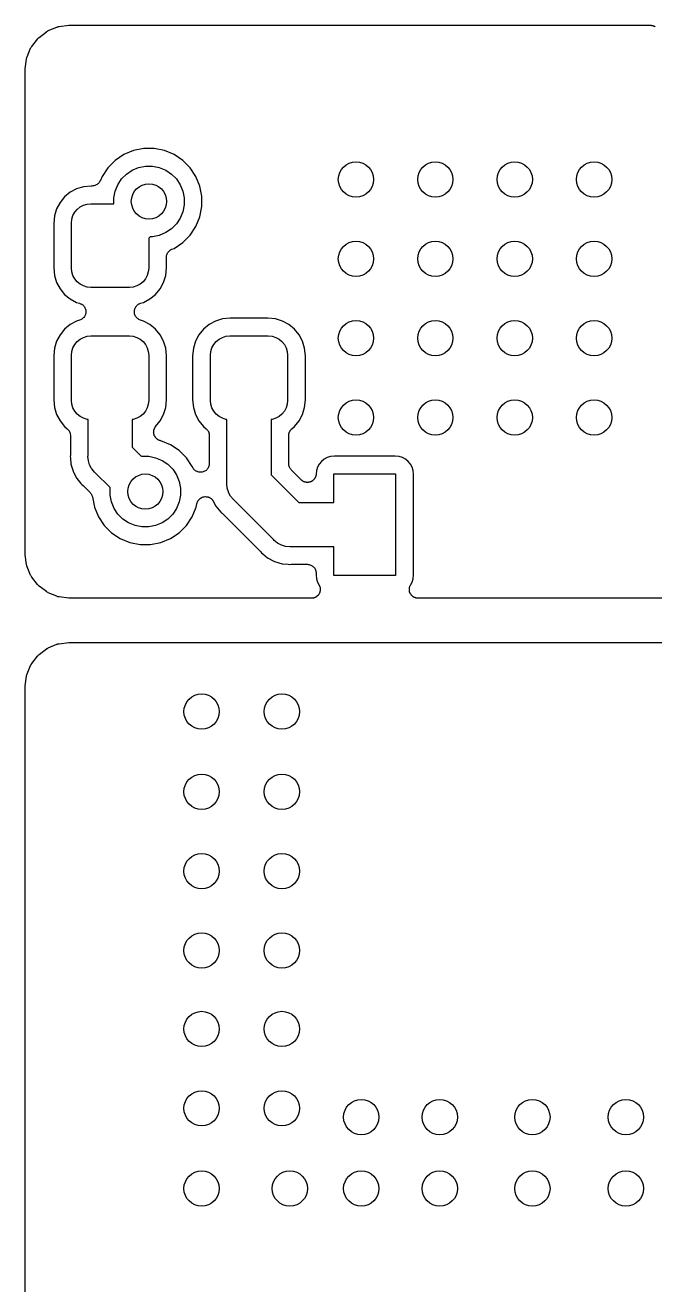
# Model space of a CAD drawing. Extents: x 57.2 to 140.8, y -181.8 to -103.2.
# Drawn here: x 85.75 to 92.89, y -168.79 to -154.5 of the extents above; entities that cross this region are included whole.
import ezdxf

# ---------------------------------------------------------------- set-up
doc = ezdxf.new("R2010")
doc.units = 0
doc.layers.add('BLACK', color=7, linetype='CONTINUOUS')

msp = doc.modelspace()

# ---------------------------------------------------------------- linework, layer by layer
at = {"layer": 'BLACK', "linetype": 'CONTINUOUS'}
for p, q in [((85.9069, -154.638), (85.9896, -154.575)), ((85.9896, -154.575), (85.9907, -154.574)), ((85.9907, -154.574), (85.9929, -154.573)), ((85.9929, -154.573), (85.9949, -154.571)), ((85.9949, -154.571), (86.0013, -154.568)), ((86.0013, -154.568), (86.0074, -154.564)), ((86.0074, -154.564), (86.0099, -154.563)), ((86.0099, -154.563), (86.0122, -154.562)), ((86.0122, -154.562), (86.1084, -154.522)), ((86.1084, -154.522), (86.1097, -154.522)), ((86.1097, -154.522), (86.1122, -154.521)), ((86.1122, -154.521), (86.1146, -154.52)), ((86.1146, -154.52), (86.1216, -154.518)), ((86.1216, -154.518), (86.1285, -154.516)), ((86.1285, -154.516), (86.1311, -154.516)), ((86.1311, -154.516), (86.1336, -154.515)), ((86.1336, -154.515), (86.2435, -154.501)), ((86.2435, -154.501), (86.2449, -154.501)), ((86.2449, -154.501), (86.2507, -154.501)), ((86.2507, -154.501), (86.2566, -154.5)), ((86.2566, -154.5), (92.8354, -154.5)), ((92.8354, -154.5), (92.8368, -154.5)), ((92.8368, -154.5), (92.8414, -154.501)), ((92.8414, -154.501), (92.846, -154.501)), ((92.846, -154.501), (92.851, -154.502)), ((92.851, -154.502), (92.8561, -154.502)), ((92.8561, -154.502), (92.8606, -154.504)), ((92.8606, -154.504), (92.8651, -154.505)), ((92.8651, -154.505), (92.8699, -154.507)), ((92.8699, -154.507), (92.8747, -154.508)), ((92.8747, -154.508), (92.8788, -154.51)), ((92.8788, -154.51), (92.8831, -154.512)), ((92.8831, -154.512), (92.8874, -154.515)), ((92.8874, -154.515), (92.8919, -154.517)), ((85.825, -154.74), (85.8884, -154.657)), ((85.8884, -154.657), (85.8893, -154.656)), ((85.8893, -154.656), (85.8911, -154.654)), ((85.8911, -154.654), (85.8926, -154.652)), ((85.8926, -154.652), (85.8979, -154.647)), ((85.8979, -154.647), (85.9028, -154.642)), ((85.9028, -154.642), (85.905, -154.64)), ((85.905, -154.64), (85.9069, -154.638)), ((85.7664, -154.877), (85.7685, -154.87)), ((85.7685, -154.87), (85.7702, -154.863)), ((85.7702, -154.863), (85.7713, -154.861)), ((85.7713, -154.861), (85.7721, -154.858)), ((85.7721, -154.858), (85.8119, -154.762)), ((85.8119, -154.762), (85.8125, -154.761)), ((85.8125, -154.761), (85.8138, -154.759)), ((85.8138, -154.759), (85.8147, -154.756)), ((85.8147, -154.756), (85.8185, -154.75)), ((85.8185, -154.75), (85.8219, -154.744)), ((85.8219, -154.744), (85.8236, -154.742)), ((85.8236, -154.742), (85.825, -154.74)), ((85.75, -155.005), (85.7507, -154.999)), ((85.75, -155.007), (85.75, -155.005)), ((85.75, -160.493), (85.75, -155.007)), ((85.7507, -154.999), (85.7509, -154.994)), ((85.7509, -154.994), (85.7653, -154.884)), ((85.7653, -154.884), (85.7655, -154.882)), ((85.7655, -154.882), (85.7661, -154.88)), ((85.7661, -154.88), (85.7664, -154.877)), ((86.8688, -155.967), (86.7705, -156.033)), ((86.978, -155.922), (86.8688, -155.967)), ((87.0939, -155.899), (86.978, -155.922)), ((87.2121, -155.899), (87.0939, -155.899)), ((87.328, -155.922), (87.2121, -155.899)), ((87.4372, -155.967), (87.328, -155.922)), ((87.5355, -156.033), (87.4372, -155.967)), ((86.6869, -156.116), (86.6213, -156.215)), ((86.7705, -156.033), (86.6869, -156.116)), ((86.898, -156.188), (86.9635, -156.144)), ((86.9635, -156.144), (87.0363, -156.114)), ((87.0363, -156.114), (87.1136, -156.099)), ((87.1136, -156.099), (87.1924, -156.099)), ((87.1924, -156.099), (87.2697, -156.114)), ((87.2697, -156.114), (87.3425, -156.144)), ((87.3425, -156.144), (87.408, -156.188)), ((87.619, -156.116), (87.5355, -156.033)), ((87.6847, -156.215), (87.619, -156.116)), ((86.5792, -156.295), (86.5719, -156.301)), ((86.5795, -156.295), (86.5792, -156.295)), ((86.5799, -156.295), (86.5795, -156.295)), ((86.5858, -156.287), (86.5799, -156.295)), ((86.5918, -156.28), (86.5858, -156.287)), ((86.592, -156.28), (86.5918, -156.28)), ((86.5923, -156.279), (86.592, -156.28)), ((86.5967, -156.271), (86.5923, -156.279)), ((86.6012, -156.263), (86.5967, -156.271)), ((86.6016, -156.262), (86.6012, -156.263)), ((86.6018, -156.262), (86.6016, -156.262)), ((86.6016, -156.262), (86.6016, -156.262)), ((86.6016, -156.262), (86.6016, -156.262)), ((86.6213, -156.215), (86.6018, -156.262)), ((86.7985, -156.309), (86.8423, -156.244)), ((86.8423, -156.244), (86.898, -156.188)), ((87.408, -156.188), (87.4637, -156.244)), ((87.4637, -156.244), (87.5075, -156.309)), ((87.7299, -156.324), (87.6847, -156.215)), ((86.2606, -156.395), (86.197, -156.447)), ((86.3331, -156.356), (86.2606, -156.395)), ((86.4119, -156.332), (86.3331, -156.356)), ((86.4987, -156.324), (86.4119, -156.332)), ((86.5094, -156.324), (86.4987, -156.324)), ((86.5187, -156.323), (86.5094, -156.324)), ((86.528, -156.322), (86.5187, -156.323)), ((86.5284, -156.322), (86.528, -156.322)), ((86.5288, -156.322), (86.5284, -156.322)), ((86.5378, -156.319), (86.5288, -156.322)), ((86.5467, -156.316), (86.5378, -156.319)), ((86.5471, -156.316), (86.5467, -156.316)), ((86.5475, -156.316), (86.5471, -156.316)), ((86.5558, -156.312), (86.5475, -156.316)), ((86.564, -156.307), (86.5558, -156.312)), ((86.5643, -156.307), (86.564, -156.307)), ((86.5647, -156.307), (86.5643, -156.307)), ((86.5719, -156.301), (86.5647, -156.307)), ((86.753, -156.46), (86.7684, -156.382)), ((86.7684, -156.382), (86.7985, -156.309)), ((87.5075, -156.309), (87.5376, -156.382)), ((87.5376, -156.382), (87.553, -156.46)), ((87.753, -156.44), (87.7299, -156.324)), ((87.753, -156.558), (87.753, -156.44)), ((86.106, -156.583), (86.0821, -156.662)), ((86.1448, -156.511), (86.106, -156.583)), ((86.197, -156.447), (86.1448, -156.511)), ((86.3391, -156.589), (86.3722, -156.562)), ((86.3722, -156.562), (86.41, -156.542)), ((86.41, -156.542), (86.4511, -156.529)), ((86.4511, -156.529), (86.4937, -156.525)), ((86.4937, -156.525), (86.753, -156.525)), ((86.753, -156.525), (86.753, -156.46)), ((87.553, -156.538), (87.5376, -156.616)), ((87.553, -156.46), (87.553, -156.538)), ((87.7299, -156.674), (87.753, -156.558)), ((86.0821, -156.662), (86.0735, -156.749)), ((86.275, -156.744), (86.2792, -156.701)), ((86.2792, -156.701), (86.2917, -156.66)), ((86.2917, -156.66), (86.3119, -156.622)), ((86.3119, -156.622), (86.3391, -156.589)), ((87.5075, -156.688), (87.4637, -156.754)), ((87.5376, -156.616), (87.5075, -156.688)), ((87.6847, -156.783), (87.7299, -156.674)), ((86.0735, -156.749), (86.0735, -157.251)), ((86.275, -157.256), (86.275, -156.744)), ((87.3425, -156.853), (87.2697, -156.884)), ((87.408, -156.81), (87.3425, -156.853)), ((87.4637, -156.754), (87.408, -156.81)), ((87.619, -156.881), (87.6847, -156.783)), ((87.1671, -156.899), (87.15, -156.916)), ((87.15, -156.916), (87.15, -157.256)), ((87.1924, -156.899), (87.1671, -156.899)), ((87.2697, -156.884), (87.1924, -156.899)), ((87.4372, -157.031), (87.5355, -156.965)), ((87.5355, -156.965), (87.619, -156.881)), ((87.3515, -157.132), (87.3525, -157.122)), ((87.3515, -157.133), (87.3515, -157.132)), ((87.3515, -157.132), (87.3515, -157.132)), ((87.3515, -157.132), (87.3515, -157.132)), ((87.3515, -157.251), (87.3515, -157.133)), ((87.3515, -157.133), (87.3515, -157.133)), ((87.3525, -157.122), (87.3535, -157.113)), ((87.3535, -157.113), (87.3536, -157.113)), ((87.3536, -157.112), (87.3565, -157.103)), ((87.3536, -157.113), (87.3536, -157.112)), ((87.3565, -157.103), (87.3592, -157.094)), ((87.3592, -157.094), (87.3594, -157.094)), ((87.3594, -157.094), (87.3595, -157.094)), ((87.3595, -157.094), (87.364, -157.085)), ((87.364, -157.085), (87.3684, -157.077)), ((87.3684, -157.077), (87.3687, -157.077)), ((87.3687, -157.077), (87.3689, -157.077)), ((87.3689, -157.077), (87.3749, -157.069)), ((87.3749, -157.069), (87.3809, -157.062)), ((87.3809, -157.062), (87.3812, -157.062)), ((87.3812, -157.062), (87.3815, -157.062)), ((87.3815, -157.062), (87.3887, -157.056)), ((87.3887, -157.056), (87.396, -157.05)), ((87.396, -157.05), (87.3964, -157.05)), ((87.3964, -157.05), (87.3967, -157.049)), ((87.3967, -157.049), (87.4049, -157.045)), ((87.4049, -157.045), (87.4132, -157.041)), ((87.4132, -157.041), (87.4372, -157.031)), ((86.0735, -157.251), (86.0821, -157.338)), ((86.2792, -157.299), (86.275, -157.256)), ((86.2917, -157.34), (86.2792, -157.299)), ((87.1458, -157.299), (87.1333, -157.34)), ((87.15, -157.256), (87.1458, -157.299)), ((87.3429, -157.338), (87.3515, -157.251)), ((86.0821, -157.338), (86.106, -157.417)), ((86.106, -157.417), (86.1448, -157.489)), ((86.3119, -157.378), (86.2917, -157.34)), ((86.3391, -157.411), (86.3119, -157.378)), ((86.3722, -157.438), (86.3391, -157.411)), ((86.41, -157.458), (86.3722, -157.438)), ((87.0528, -157.438), (87.015, -157.458)), ((87.0859, -157.411), (87.0528, -157.438)), ((87.1131, -157.378), (87.0859, -157.411)), ((87.1333, -157.34), (87.1131, -157.378)), ((87.2802, -157.489), (87.319, -157.417)), ((87.319, -157.417), (87.3429, -157.338)), ((86.1448, -157.489), (86.197, -157.553)), ((86.197, -157.553), (86.2606, -157.605)), ((86.4511, -157.471), (86.41, -157.458)), ((86.4937, -157.475), (86.4511, -157.471)), ((86.9312, -157.475), (86.4937, -157.475)), ((86.9739, -157.471), (86.9312, -157.475)), ((87.015, -157.458), (86.9739, -157.471)), ((87.1644, -157.605), (87.228, -157.553)), ((87.228, -157.553), (87.2802, -157.489)), ((86.2606, -157.605), (86.3331, -157.644)), ((86.3331, -157.644), (86.367, -157.654)), ((86.367, -157.654), (86.3681, -157.655)), ((86.3681, -157.655), (86.3681, -157.655)), ((86.3681, -157.655), (86.3681, -157.655)), ((86.3681, -157.655), (86.3684, -157.655)), ((86.3684, -157.655), (86.3774, -157.659)), ((86.3774, -157.659), (86.3861, -157.662)), ((86.3861, -157.662), (86.3862, -157.662)), ((86.3862, -157.662), (86.3863, -157.662)), ((86.3863, -157.662), (86.3946, -157.668)), ((86.3946, -157.668), (86.4022, -157.673)), ((86.4022, -157.673), (86.4023, -157.673)), ((86.4023, -157.673), (86.4024, -157.673)), ((86.4024, -157.673), (86.4094, -157.681)), ((86.4094, -157.681), (86.4159, -157.687)), ((86.4159, -157.687), (86.4159, -157.687)), ((86.4159, -157.687), (86.416, -157.687)), ((86.416, -157.687), (86.4213, -157.695)), ((86.4213, -157.695), (86.4266, -157.704)), ((86.4266, -157.704), (86.4266, -157.704)), ((86.4266, -157.704), (86.4267, -157.704)), ((86.4267, -157.704), (86.4301, -157.712)), ((86.4301, -157.712), (86.4339, -157.722)), ((86.4339, -157.722), (86.4339, -157.722)), ((86.4339, -157.722), (86.434, -157.722)), ((86.434, -157.722), (86.4357, -157.731)), ((86.9895, -157.73), (86.9914, -157.721)), ((86.9914, -157.721), (86.9915, -157.72)), ((86.9915, -157.72), (86.9953, -157.711)), ((86.9915, -157.72), (86.9915, -157.72)), ((86.9953, -157.711), (86.999, -157.703)), ((86.999, -157.703), (86.999, -157.702)), ((86.999, -157.702), (86.9991, -157.702)), ((86.9991, -157.702), (87.0046, -157.694)), ((87.0046, -157.694), (87.0098, -157.686)), ((87.0098, -157.686), (87.0099, -157.686)), ((87.0099, -157.686), (87.01, -157.686)), ((87.01, -157.686), (87.0169, -157.679)), ((87.0169, -157.679), (87.0237, -157.673)), ((87.0237, -157.673), (87.0238, -157.673)), ((87.0238, -157.673), (87.0239, -157.672)), ((87.0239, -157.672), (87.0318, -157.667)), ((87.0318, -157.667), (87.0399, -157.662)), ((87.0399, -157.662), (87.04, -157.662)), ((87.04, -157.662), (87.0402, -157.662)), ((87.0402, -157.662), (87.049, -157.658)), ((87.049, -157.658), (87.058, -157.654)), ((87.058, -157.654), (87.0582, -157.654)), ((87.0582, -157.654), (87.0919, -157.644)), ((87.0582, -157.654), (87.0582, -157.654)), ((87.0582, -157.654), (87.0582, -157.654)), ((87.0919, -157.644), (87.1644, -157.605)), ((86.3331, -157.856), (86.2606, -157.895)), ((86.367, -157.846), (86.3331, -157.856)), ((86.3761, -157.842), (86.367, -157.846)), ((86.3848, -157.838), (86.3761, -157.842)), ((86.385, -157.838), (86.3848, -157.838)), ((86.3851, -157.838), (86.385, -157.838)), ((86.3932, -157.833), (86.3851, -157.838)), ((86.4011, -157.828), (86.3932, -157.833)), ((86.4012, -157.827), (86.4011, -157.828)), ((86.4013, -157.827), (86.4012, -157.827)), ((86.4082, -157.821), (86.4013, -157.827)), ((86.415, -157.814), (86.4082, -157.821)), ((86.4151, -157.814), (86.415, -157.814)), ((86.4152, -157.814), (86.4151, -157.814)), ((86.4204, -157.806), (86.4152, -157.814)), ((86.4259, -157.798), (86.4204, -157.806)), ((86.426, -157.798), (86.4259, -157.798)), ((86.4296, -157.789), (86.426, -157.797)), ((86.426, -157.797), (86.426, -157.798)), ((86.4335, -157.78), (86.4296, -157.789)), ((86.4336, -157.779), (86.4335, -157.78)), ((86.4335, -157.78), (86.4335, -157.78)), ((86.4355, -157.77), (86.4336, -157.779)), ((86.4375, -157.761), (86.4355, -157.77)), ((86.4357, -157.731), (86.4376, -157.741)), ((86.4376, -157.741), (86.4375, -157.751)), ((86.4375, -157.751), (86.4375, -157.76)), ((86.4375, -157.76), (86.4375, -157.76)), ((86.4375, -157.76), (86.4375, -157.761)), ((86.4376, -157.741), (86.4376, -157.741)), ((86.4376, -157.741), (86.4376, -157.741)), ((86.9874, -157.759), (86.9875, -157.749)), ((86.9893, -157.769), (86.9874, -157.759)), ((86.9874, -157.759), (86.9874, -157.759)), ((86.9874, -157.759), (86.9874, -157.759)), ((86.9875, -157.739), (86.9895, -157.73)), ((86.9875, -157.74), (86.9875, -157.739)), ((86.9875, -157.749), (86.9875, -157.74)), ((86.9875, -157.74), (86.9875, -157.74)), ((86.991, -157.778), (86.9893, -157.769)), ((86.9911, -157.778), (86.991, -157.778)), ((86.9948, -157.787), (86.9911, -157.778)), ((86.9911, -157.778), (86.9911, -157.778)), ((86.9983, -157.796), (86.9948, -157.787)), ((86.9984, -157.796), (86.9983, -157.796)), ((87.0036, -157.804), (86.9984, -157.796)), ((86.9984, -157.796), (86.9984, -157.796)), ((87.009, -157.813), (87.0036, -157.804)), ((87.0091, -157.813), (87.009, -157.813)), ((87.0155, -157.819), (87.0091, -157.813)), ((87.0091, -157.813), (87.0091, -157.813)), ((87.0226, -157.827), (87.0155, -157.819)), ((87.0227, -157.827), (87.0226, -157.827)), ((87.0228, -157.827), (87.0227, -157.827)), ((87.0304, -157.832), (87.0228, -157.827)), ((87.0387, -157.838), (87.0304, -157.832)), ((87.0388, -157.838), (87.0387, -157.838)), ((87.0389, -157.838), (87.0388, -157.838)), ((87.0477, -157.841), (87.0389, -157.838)), ((87.0566, -157.845), (87.0477, -157.841)), ((87.0569, -157.845), (87.0566, -157.845)), ((87.058, -157.846), (87.0569, -157.845)), ((87.0569, -157.845), (87.0569, -157.845)), ((87.0569, -157.845), (87.0569, -157.845)), ((87.0919, -157.856), (87.058, -157.846)), ((87.1644, -157.895), (87.0919, -157.856)), ((87.9081, -157.856), (87.8356, -157.895)), ((87.9869, -157.832), (87.9081, -157.856)), ((88.0737, -157.824), (87.9869, -157.832)), ((88.5013, -157.824), (88.0737, -157.824)), ((88.5881, -157.832), (88.5013, -157.824)), ((88.6669, -157.856), (88.5881, -157.832)), ((88.7394, -157.895), (88.6669, -157.856)), ((86.1448, -158.011), (86.106, -158.083)), ((86.197, -157.947), (86.1448, -158.011)), ((86.2606, -157.895), (86.197, -157.947)), ((87.228, -157.947), (87.1644, -157.895)), ((87.2802, -158.011), (87.228, -157.947)), ((87.319, -158.083), (87.2802, -158.011)), ((87.7198, -158.011), (87.681, -158.083)), ((87.772, -157.947), (87.7198, -158.011)), ((87.8356, -157.895), (87.772, -157.947)), ((88.803, -157.947), (88.7394, -157.895)), ((88.8552, -158.011), (88.803, -157.947)), ((88.894, -158.083), (88.8552, -158.011)), ((86.106, -158.083), (86.0821, -158.162)), ((86.2917, -158.16), (86.3119, -158.122)), ((86.3119, -158.122), (86.3391, -158.089)), ((86.3391, -158.089), (86.3722, -158.062)), ((86.3722, -158.062), (86.41, -158.042)), ((86.41, -158.042), (86.4511, -158.029)), ((86.4511, -158.029), (86.4937, -158.025)), ((86.4937, -158.025), (86.9312, -158.025)), ((86.9312, -158.025), (86.9739, -158.029)), ((86.9739, -158.029), (87.015, -158.042)), ((87.015, -158.042), (87.0528, -158.062)), ((87.0528, -158.062), (87.0859, -158.089)), ((87.0859, -158.089), (87.1131, -158.122)), ((87.1131, -158.122), (87.1333, -158.16)), ((87.3429, -158.162), (87.319, -158.083)), ((87.681, -158.083), (87.6571, -158.162)), ((87.8667, -158.16), (87.8869, -158.122)), ((87.8869, -158.122), (87.9141, -158.089)), ((87.9141, -158.089), (87.9472, -158.062)), ((87.9472, -158.062), (87.985, -158.042)), ((87.985, -158.042), (88.0261, -158.029)), ((88.0261, -158.029), (88.0687, -158.025)), ((88.0687, -158.025), (88.5062, -158.025)), ((88.5062, -158.025), (88.5489, -158.029)), ((88.5489, -158.029), (88.59, -158.042)), ((88.59, -158.042), (88.6278, -158.062)), ((88.6278, -158.062), (88.6609, -158.089)), ((88.6609, -158.089), (88.6881, -158.122)), ((88.6881, -158.122), (88.7083, -158.16)), ((88.9179, -158.162), (88.894, -158.083)), ((86.0821, -158.162), (86.0735, -158.249)), ((86.0735, -158.249), (86.0735, -158.751)), ((86.275, -158.244), (86.2792, -158.201)), ((86.275, -158.756), (86.275, -158.244)), ((86.2792, -158.201), (86.2917, -158.16)), ((87.1333, -158.16), (87.1458, -158.201)), ((87.1458, -158.201), (87.15, -158.244)), ((87.15, -158.244), (87.15, -158.756)), ((87.3515, -158.249), (87.3429, -158.162)), ((87.3515, -158.751), (87.3515, -158.249)), ((87.6571, -158.162), (87.6485, -158.249)), ((87.6485, -158.249), (87.6485, -158.751)), ((87.85, -158.244), (87.8542, -158.201)), ((87.85, -158.756), (87.85, -158.244)), ((87.8542, -158.201), (87.8667, -158.16)), ((88.7083, -158.16), (88.7208, -158.201)), ((88.7208, -158.201), (88.725, -158.244)), ((88.725, -158.244), (88.725, -158.756)), ((88.9265, -158.249), (88.9179, -158.162)), ((88.9265, -158.751), (88.9265, -158.249)), ((86.0735, -158.751), (86.0821, -158.838)), ((86.0821, -158.838), (86.106, -158.917)), ((86.2792, -158.799), (86.275, -158.756)), ((86.2917, -158.84), (86.2792, -158.799)), ((86.3119, -158.878), (86.2917, -158.84)), ((87.1333, -158.84), (87.1131, -158.878)), ((87.1458, -158.799), (87.1333, -158.84)), ((87.15, -158.756), (87.1458, -158.799)), ((87.319, -158.917), (87.3429, -158.838)), ((87.3429, -158.838), (87.3515, -158.751)), ((87.6485, -158.751), (87.6571, -158.838)), ((87.6571, -158.838), (87.681, -158.917)), ((87.8542, -158.799), (87.85, -158.756)), ((87.8667, -158.84), (87.8542, -158.799)), ((87.8869, -158.878), (87.8667, -158.84)), ((88.7083, -158.84), (88.6881, -158.878)), ((88.7208, -158.799), (88.7083, -158.84)), ((88.725, -158.756), (88.7208, -158.799)), ((88.894, -158.917), (88.9179, -158.838)), ((88.9179, -158.838), (88.9265, -158.751)), ((86.106, -158.917), (86.1448, -158.989)), ((86.1448, -158.989), (86.197, -159.053)), ((86.3391, -158.911), (86.3119, -158.878)), ((86.3722, -158.938), (86.3391, -158.911)), ((86.41, -158.958), (86.3722, -158.938)), ((86.4511, -158.971), (86.41, -158.958)), ((86.4625, -158.972), (86.4511, -158.971)), ((86.4625, -159.379), (86.4625, -158.972)), ((86.9739, -158.971), (86.9625, -158.972)), ((86.9625, -158.972), (86.9625, -159.287)), ((87.015, -158.958), (86.9739, -158.971)), ((87.0528, -158.938), (87.015, -158.958)), ((87.0859, -158.911), (87.0528, -158.938)), ((87.1131, -158.878), (87.0859, -158.911)), ((87.2289, -159.052), (87.2802, -158.989)), ((87.2802, -158.989), (87.319, -158.917)), ((87.681, -158.917), (87.7198, -158.989)), ((87.7198, -158.989), (87.772, -159.053)), ((87.9141, -158.911), (87.8869, -158.878)), ((87.9472, -158.938), (87.9141, -158.911)), ((87.985, -158.958), (87.9472, -158.938)), ((88.0261, -158.971), (87.985, -158.958)), ((88.0375, -158.972), (88.0261, -158.971)), ((88.0375, -159.087), (88.0375, -158.972)), ((88.5489, -158.971), (88.5375, -158.972)), ((88.5375, -158.972), (88.5375, -159.599)), ((88.59, -158.958), (88.5489, -158.971)), ((88.6278, -158.938), (88.59, -158.958)), ((88.6609, -158.911), (88.6278, -158.938)), ((88.6881, -158.878), (88.6609, -158.911)), ((88.803, -159.053), (88.8552, -158.989)), ((88.8552, -158.989), (88.894, -158.917)), ((86.197, -159.053), (86.2259, -159.077)), ((86.2259, -159.077), (86.227, -159.078)), ((86.227, -159.078), (86.2301, -159.081)), ((86.2301, -159.081), (86.2335, -159.084)), ((86.2335, -159.084), (86.2369, -159.088)), ((86.2369, -159.088), (86.2406, -159.092)), ((86.2406, -159.092), (86.243, -159.095)), ((86.243, -159.095), (86.2458, -159.099)), ((86.2458, -159.099), (86.2483, -159.104)), ((86.2483, -159.104), (86.2513, -159.108)), ((86.2513, -159.108), (86.2529, -159.112)), ((86.2529, -159.112), (86.255, -159.116)), ((86.255, -159.116), (86.2565, -159.121)), ((86.2565, -159.121), (86.2585, -159.126)), ((86.2585, -159.126), (86.2593, -159.13)), ((86.2593, -159.13), (86.2606, -159.135)), ((86.2606, -159.135), (86.2611, -159.14)), ((86.2611, -159.14), (86.2621, -159.145)), ((86.2621, -159.145), (86.2621, -159.15)), ((86.2621, -159.15), (86.2625, -159.154)), ((86.2625, -159.154), (86.2625, -159.364)), ((87.2062, -159.115), (87.2067, -159.11)), ((87.2067, -159.12), (87.2062, -159.115)), ((87.2067, -159.105), (87.2077, -159.1)), ((87.2067, -159.11), (87.2067, -159.105)), ((87.2067, -159.125), (87.2067, -159.12)), ((87.2076, -159.129), (87.2067, -159.125)), ((87.208, -159.134), (87.2076, -159.129)), ((87.2077, -159.1), (87.2083, -159.095)), ((87.2094, -159.139), (87.208, -159.134)), ((87.2083, -159.095), (87.2097, -159.091)), ((87.2104, -159.144), (87.2094, -159.139)), ((87.2097, -159.091), (87.2106, -159.086)), ((87.2122, -159.148), (87.2104, -159.144)), ((87.2106, -159.086), (87.2125, -159.081)), ((87.2135, -159.153), (87.2122, -159.148)), ((87.2125, -159.081), (87.2141, -159.077)), ((87.2158, -159.157), (87.2135, -159.153)), ((87.2141, -159.077), (87.2163, -159.072)), ((87.2178, -159.162), (87.2158, -159.157)), ((87.2163, -159.072), (87.2181, -159.068)), ((87.2181, -159.068), (87.2209, -159.064)), ((87.2209, -159.064), (87.2234, -159.059)), ((87.2234, -159.059), (87.2263, -159.056)), ((87.2263, -159.056), (87.2289, -159.052)), ((87.772, -159.053), (87.8009, -159.077)), ((87.8009, -159.077), (87.802, -159.078)), ((87.802, -159.078), (87.8051, -159.081)), ((87.8051, -159.081), (87.8085, -159.084)), ((87.8085, -159.084), (87.8119, -159.088)), ((87.8119, -159.088), (87.8156, -159.092)), ((87.8156, -159.092), (87.818, -159.095)), ((87.818, -159.095), (87.8208, -159.099)), ((87.8208, -159.099), (87.8233, -159.104)), ((87.8233, -159.104), (87.8263, -159.108)), ((87.8263, -159.108), (87.8279, -159.112)), ((87.8279, -159.112), (87.83, -159.116)), ((87.83, -159.116), (87.8315, -159.121)), ((87.8315, -159.121), (87.8335, -159.126)), ((87.8335, -159.126), (87.8343, -159.13)), ((87.8343, -159.13), (87.8356, -159.135)), ((87.8356, -159.135), (87.8361, -159.14)), ((87.8361, -159.14), (87.8371, -159.145)), ((87.8371, -159.145), (87.8371, -159.15)), ((87.8371, -159.15), (87.8375, -159.154)), ((87.8375, -159.154), (87.8375, -159.471)), ((88.0375, -159.69), (88.0375, -159.087)), ((88.0375, -159.087), (88.0375, -159.087)), ((88.7375, -159.153), (88.738, -159.148)), ((88.7375, -159.154), (88.7375, -159.153)), ((88.7375, -159.475), (88.7375, -159.154)), ((88.738, -159.144), (88.7391, -159.139)), ((88.738, -159.148), (88.738, -159.144)), ((88.7391, -159.139), (88.7397, -159.133)), ((88.7397, -159.133), (88.741, -159.129)), ((88.741, -159.129), (88.7419, -159.125)), ((88.7419, -159.125), (88.744, -159.12)), ((88.744, -159.12), (88.7456, -159.115)), ((88.7456, -159.115), (88.7477, -159.111)), ((88.7477, -159.111), (88.7494, -159.107)), ((88.7494, -159.107), (88.7524, -159.102)), ((88.7524, -159.102), (88.755, -159.098)), ((88.755, -159.098), (88.7578, -159.094)), ((88.7578, -159.094), (88.7603, -159.091)), ((88.7603, -159.091), (88.7641, -159.087)), ((88.7641, -159.087), (88.7675, -159.083)), ((88.7675, -159.083), (88.771, -159.08)), ((88.771, -159.08), (88.7741, -159.077)), ((88.7741, -159.077), (88.803, -159.053)), ((86.9625, -159.287), (87.0667, -159.392)), ((87.2203, -159.166), (87.2178, -159.162)), ((87.2225, -159.17), (87.2203, -159.166)), ((87.2257, -159.174), (87.2225, -159.17)), ((87.2285, -159.178), (87.2257, -159.174)), ((87.2318, -159.182), (87.2285, -159.178)), ((87.2347, -159.185), (87.2318, -159.182)), ((87.2386, -159.189), (87.2347, -159.185)), ((87.2422, -159.192), (87.2386, -159.189)), ((87.2461, -159.195), (87.2422, -159.192)), ((87.2496, -159.198), (87.2461, -159.195)), ((87.2541, -159.2), (87.2496, -159.198)), ((87.2584, -159.203), (87.2541, -159.2)), ((87.2627, -159.205), (87.2584, -159.203)), ((87.2667, -159.207), (87.2627, -159.205)), ((87.2716, -159.209), (87.2667, -159.207)), ((87.2764, -159.211), (87.2716, -159.209)), ((87.2809, -159.212), (87.2764, -159.211)), ((87.2853, -159.213), (87.2809, -159.212)), ((87.2867, -159.213), (87.2853, -159.213)), ((87.287, -159.214), (87.2867, -159.213)), ((87.3962, -159.259), (87.287, -159.214)), ((87.4945, -159.324), (87.3962, -159.259)), ((86.262, -159.374), (86.2603, -159.391)), ((86.2603, -159.391), (86.262, -159.408)), ((86.2625, -159.365), (86.262, -159.37)), ((86.262, -159.37), (86.262, -159.374)), ((86.262, -159.408), (86.262, -159.408)), ((86.262, -159.408), (86.269, -159.479)), ((86.2625, -159.364), (86.2625, -159.365)), ((86.4613, -159.391), (86.4625, -159.379)), ((86.4661, -159.44), (86.4613, -159.391)), ((86.4804, -159.487), (86.4661, -159.44)), ((87.0667, -159.392), (87.0726, -159.39)), ((87.0726, -159.39), (87.1514, -159.39)), ((87.1514, -159.39), (87.2287, -159.406)), ((87.2287, -159.406), (87.3015, -159.436)), ((87.3015, -159.436), (87.367, -159.48)), ((87.5781, -159.408), (87.4945, -159.324)), ((87.6437, -159.506), (87.5781, -159.408)), ((89.1383, -159.423), (89.1079, -159.448)), ((89.1731, -159.404), (89.1383, -159.423)), ((89.2108, -159.393), (89.1731, -159.404)), ((89.2549, -159.389), (89.2108, -159.393)), ((89.9451, -159.389), (89.2549, -159.389)), ((89.9892, -159.393), (89.9451, -159.389)), ((90.0269, -159.404), (89.9892, -159.393)), ((90.0617, -159.423), (90.0269, -159.404)), ((90.0921, -159.448), (90.0617, -159.423)), ((86.269, -159.479), (86.2927, -159.557)), ((86.2927, -159.557), (86.2947, -159.564)), ((86.2947, -159.564), (86.3365, -159.642)), ((86.5017, -159.527), (86.4804, -159.487)), ((86.5036, -159.531), (86.5017, -159.527)), ((86.5349, -159.569), (86.5036, -159.531)), ((86.5444, -159.576), (86.5349, -159.569)), ((86.7132, -159.745), (86.5444, -159.576)), ((87.367, -159.48), (87.4227, -159.535)), ((87.4227, -159.535), (87.4665, -159.601)), ((87.6451, -159.51), (87.6437, -159.506)), ((87.6498, -159.518), (87.6451, -159.51)), ((87.6542, -159.527), (87.6498, -159.518)), ((87.6543, -159.527), (87.6542, -159.527)), ((87.6607, -159.535), (87.6543, -159.527)), ((87.6543, -159.527), (87.6543, -159.527)), ((87.6665, -159.542), (87.6607, -159.535)), ((87.6666, -159.542), (87.6665, -159.542)), ((87.6667, -159.542), (87.6666, -159.542)), ((87.6741, -159.548), (87.6667, -159.542)), ((87.6816, -159.554), (87.6741, -159.548)), ((87.6817, -159.554), (87.6816, -159.554)), ((87.69, -159.559), (87.6817, -159.554)), ((87.6817, -159.554), (87.6817, -159.554)), ((87.6987, -159.564), (87.69, -159.559)), ((87.6988, -159.564), (87.6987, -159.564)), ((87.6989, -159.564), (87.6988, -159.564)), ((87.7081, -159.566), (87.6989, -159.564)), ((87.7174, -159.569), (87.7081, -159.566)), ((87.7175, -159.569), (87.7174, -159.569)), ((87.7176, -159.569), (87.7175, -159.569)), ((87.7272, -159.57), (87.7176, -159.569)), ((87.7368, -159.571), (87.7272, -159.57)), ((87.7369, -159.571), (87.7368, -159.571)), ((87.737, -159.571), (87.7369, -159.571)), ((87.7468, -159.57), (87.737, -159.571)), ((87.7562, -159.57), (87.7468, -159.57)), ((87.7563, -159.57), (87.7562, -159.57)), ((87.7564, -159.57), (87.7563, -159.57)), ((87.7661, -159.567), (87.7564, -159.57)), ((87.775, -159.564), (87.7661, -159.567)), ((87.7751, -159.564), (87.775, -159.564)), ((87.775, -159.564), (87.775, -159.564)), ((87.7841, -159.559), (87.7751, -159.564)), ((87.7923, -159.555), (87.7841, -159.559)), ((87.7924, -159.555), (87.7923, -159.555)), ((87.7923, -159.555), (87.7923, -159.555)), ((87.8003, -159.549), (87.7924, -159.555)), ((87.8075, -159.543), (87.8003, -159.549)), ((87.8076, -159.543), (87.8075, -159.543)), ((87.8075, -159.543), (87.8075, -159.543)), ((87.8138, -159.535), (87.8076, -159.543)), ((87.82, -159.528), (87.8138, -159.535)), ((87.8201, -159.528), (87.82, -159.528)), ((87.8247, -159.519), (87.8201, -159.528)), ((87.8201, -159.528), (87.8201, -159.528)), ((87.8294, -159.511), (87.8247, -159.519)), ((87.8295, -159.511), (87.8294, -159.511)), ((87.8294, -159.511), (87.8294, -159.511)), ((87.8324, -159.501), (87.8295, -159.511)), ((87.8353, -159.492), (87.8324, -159.501)), ((87.8354, -159.492), (87.8353, -159.492)), ((87.8353, -159.492), (87.8353, -159.492)), ((87.8364, -159.482), (87.8354, -159.492)), ((87.8375, -159.473), (87.8364, -159.482)), ((87.8375, -159.471), (87.8375, -159.473)), ((87.8375, -159.473), (87.8375, -159.473)), ((87.8375, -159.473), (87.8375, -159.473)), ((87.8375, -159.473), (87.8375, -159.473)), ((88.7384, -159.484), (88.7375, -159.475)), ((88.7392, -159.493), (88.7384, -159.484)), ((88.7394, -159.494), (88.7392, -159.493)), ((88.7421, -159.503), (88.7394, -159.494)), ((88.7394, -159.494), (88.7394, -159.494)), ((88.7447, -159.512), (88.7421, -159.503)), ((88.7449, -159.512), (88.7447, -159.512)), ((88.745, -159.513), (88.7449, -159.512)), ((88.7494, -159.521), (88.745, -159.513)), ((88.7536, -159.529), (88.7494, -159.521)), ((88.754, -159.53), (88.7536, -159.529)), ((88.7542, -159.53), (88.754, -159.53)), ((88.76, -159.537), (88.7542, -159.53)), ((88.7658, -159.544), (88.76, -159.537)), ((88.7665, -159.545), (88.7658, -159.544)), ((88.7666, -159.545), (88.7665, -159.545)), ((88.7665, -159.545), (88.7665, -159.545)), ((88.7668, -159.545), (88.7666, -159.545)), ((88.8782, -159.657), (88.7668, -159.545)), ((89.0529, -159.551), (89.0485, -159.596)), ((89.0643, -159.513), (89.0529, -159.551)), ((89.0829, -159.478), (89.0643, -159.513)), ((89.1079, -159.448), (89.0829, -159.478)), ((90.1171, -159.478), (90.0921, -159.448)), ((90.1357, -159.513), (90.1171, -159.478)), ((90.1471, -159.551), (90.1357, -159.513)), ((90.1515, -159.595), (90.1471, -159.551)), ((86.3365, -159.642), (86.3818, -159.697)), ((86.3818, -159.697), (86.3818, -159.697)), ((86.3818, -159.697), (86.3928, -159.711)), ((86.3928, -159.711), (86.4061, -159.722)), ((86.4061, -159.722), (86.4072, -159.723)), ((86.4072, -159.723), (86.4101, -159.726)), ((86.4101, -159.726), (86.4134, -159.728)), ((86.4134, -159.728), (86.4849, -159.8)), ((87.4665, -159.601), (87.4966, -159.674)), ((87.4966, -159.674), (87.512, -159.751)), ((88.0363, -159.702), (88.0375, -159.69)), ((88.0411, -159.752), (88.0363, -159.702)), ((88.5375, -159.599), (88.8536, -159.915)), ((88.8818, -159.66), (88.8782, -159.657)), ((88.8852, -159.663), (88.8818, -159.66)), ((88.8894, -159.666), (88.8852, -159.663)), ((88.8933, -159.669), (88.8894, -159.666)), ((88.8974, -159.671), (88.8933, -159.669)), ((88.9013, -159.674), (88.8974, -159.671)), ((88.906, -159.676), (88.9013, -159.674)), ((88.9105, -159.678), (88.906, -159.676)), ((88.915, -159.68), (88.9105, -159.678)), ((88.9193, -159.682), (88.915, -159.68)), ((88.9243, -159.683), (88.9193, -159.682)), ((88.9292, -159.684), (88.9243, -159.683)), ((88.9338, -159.685), (88.9292, -159.684)), ((88.9384, -159.686), (88.9338, -159.685)), ((88.9435, -159.686), (88.9384, -159.686)), ((88.9486, -159.686), (88.9435, -159.686)), ((88.9532, -159.686), (88.9486, -159.686)), ((88.958, -159.686), (88.9532, -159.686)), ((88.963, -159.685), (88.958, -159.686)), ((88.968, -159.684), (88.963, -159.685)), ((88.9725, -159.683), (88.968, -159.684)), ((88.9771, -159.682), (88.9725, -159.683)), ((88.9818, -159.68), (88.9771, -159.682)), ((88.9867, -159.679), (88.9818, -159.68)), ((88.9909, -159.677), (88.9867, -159.679)), ((88.9952, -159.675), (88.9909, -159.677)), ((88.9995, -159.672), (88.9952, -159.675)), ((89.004, -159.67), (88.9995, -159.672)), ((89.0076, -159.667), (89.004, -159.67)), ((89.0116, -159.664), (89.0076, -159.667)), ((89.0152, -159.661), (89.0116, -159.664)), ((89.0191, -159.657), (89.0152, -159.661)), ((89.0222, -159.654), (89.0191, -159.657)), ((89.0255, -159.65), (89.0222, -159.654)), ((89.0284, -159.646), (89.0255, -159.65)), ((89.0316, -159.642), (89.0284, -159.646)), ((89.0339, -159.638), (89.0316, -159.642)), ((89.0365, -159.634), (89.0339, -159.638)), ((89.0385, -159.63), (89.0365, -159.634)), ((89.041, -159.625), (89.0385, -159.63)), ((89.0424, -159.621), (89.041, -159.625)), ((89.0442, -159.616), (89.0424, -159.621)), ((89.0453, -159.611), (89.0442, -159.616)), ((89.0468, -159.607), (89.0453, -159.611)), ((89.0473, -159.602), (89.0468, -159.607)), ((89.0483, -159.597), (89.0473, -159.602)), ((89.0485, -159.596), (89.0483, -159.597)), ((89.25, -159.915), (89.25, -159.59)), ((89.25, -159.59), (89.95, -159.59)), ((89.95, -159.59), (89.95, -160.74)), ((90.1515, -160.735), (90.1515, -159.595)), ((86.4849, -159.8), (86.4851, -159.8)), ((86.4851, -159.8), (86.4851, -159.8)), ((86.4851, -159.8), (86.4851, -159.8)), ((86.4851, -159.8), (86.4859, -159.801)), ((86.4859, -159.801), (86.4916, -159.808)), ((86.4916, -159.808), (86.4975, -159.815)), ((86.4975, -159.815), (86.4977, -159.816)), ((86.4977, -159.816), (86.4981, -159.816)), ((86.4981, -159.816), (86.5023, -159.824)), ((86.5023, -159.824), (86.5066, -159.832)), ((86.5066, -159.832), (86.5068, -159.833)), ((86.5068, -159.833), (86.5071, -159.833)), ((86.5071, -159.833), (86.5096, -159.842)), ((86.5096, -159.842), (86.5123, -159.851)), ((86.5123, -159.851), (86.5351, -159.965)), ((86.712, -159.751), (86.7132, -159.745)), ((86.712, -159.83), (86.712, -159.751)), ((86.7274, -159.907), (86.712, -159.83)), ((87.512, -159.83), (87.4966, -159.907)), ((87.512, -159.751), (87.512, -159.83)), ((87.7284, -159.873), (87.7318, -159.869)), ((87.7318, -159.869), (87.736, -159.866)), ((87.736, -159.866), (87.7399, -159.863)), ((87.7399, -159.863), (87.7441, -159.861)), ((87.7441, -159.861), (87.7481, -159.859)), ((87.7481, -159.859), (87.7527, -159.857)), ((87.7527, -159.857), (87.7572, -159.854)), ((87.7572, -159.854), (87.7617, -159.853)), ((87.7617, -159.853), (87.7661, -159.851)), ((87.7661, -159.851), (87.7711, -159.85)), ((87.7711, -159.85), (87.7759, -159.849)), ((87.7759, -159.849), (87.7807, -159.848)), ((87.7807, -159.848), (87.7853, -159.847)), ((87.7853, -159.847), (87.7903, -159.848)), ((87.7903, -159.848), (87.7954, -159.847)), ((87.7954, -159.847), (87.8001, -159.848)), ((87.8001, -159.848), (87.8048, -159.848)), ((87.8048, -159.848), (87.8098, -159.849)), ((87.8098, -159.849), (87.8148, -159.849)), ((87.8148, -159.849), (87.8193, -159.851)), ((87.8193, -159.851), (87.8239, -159.851)), ((87.8239, -159.851), (87.8286, -159.853)), ((87.8286, -159.853), (87.8334, -159.855)), ((87.8334, -159.855), (87.8376, -159.857)), ((87.8376, -159.857), (87.842, -159.859)), ((87.842, -159.859), (87.8461, -159.862)), ((87.8461, -159.862), (87.8506, -159.864)), ((87.8506, -159.864), (87.8542, -159.867)), ((87.8542, -159.867), (87.8582, -159.87)), ((87.8582, -159.87), (87.8617, -159.873)), ((88.054, -159.794), (88.0411, -159.752)), ((88.0554, -159.799), (88.054, -159.794)), ((88.0786, -159.842), (88.0554, -159.799)), ((88.1099, -159.88), (88.0786, -159.842)), ((86.5351, -159.965), (86.5803, -160.075)), ((86.7575, -159.98), (86.7274, -159.907)), ((86.8013, -160.045), (86.7575, -159.98)), ((87.4665, -159.98), (87.4227, -160.045)), ((87.4966, -159.907), (87.4665, -159.98)), ((87.6437, -160.075), (87.689, -159.965)), ((87.689, -159.965), (87.6965, -159.928)), ((87.6965, -159.928), (87.6968, -159.926)), ((87.6968, -159.926), (87.6982, -159.922)), ((87.6982, -159.922), (87.6992, -159.917)), ((87.6992, -159.917), (87.7012, -159.912)), ((87.7012, -159.912), (87.7027, -159.908)), ((87.7027, -159.908), (87.705, -159.903)), ((87.705, -159.903), (87.7068, -159.899)), ((87.7068, -159.899), (87.7097, -159.895)), ((87.7097, -159.895), (87.7121, -159.89)), ((87.7121, -159.89), (87.7152, -159.887)), ((87.7152, -159.887), (87.7178, -159.883)), ((87.7178, -159.883), (87.7214, -159.879)), ((87.7214, -159.879), (87.7247, -159.876)), ((87.7247, -159.876), (87.7284, -159.873)), ((87.8617, -159.873), (87.8656, -159.877)), ((87.8656, -159.877), (87.8686, -159.88)), ((87.8686, -159.88), (87.8719, -159.884)), ((87.8719, -159.884), (87.8747, -159.888)), ((87.8747, -159.888), (87.8779, -159.892)), ((87.8779, -159.892), (87.8801, -159.896)), ((87.8801, -159.896), (87.8828, -159.9)), ((87.8828, -159.9), (87.9115, -159.954)), ((87.9115, -159.954), (87.9678, -160.022)), ((88.1194, -159.888), (88.1099, -159.88)), ((88.5645, -160.333), (88.1194, -159.888)), ((88.8536, -159.915), (89.25, -159.915)), ((86.5803, -160.075), (86.646, -160.173)), ((86.857, -160.101), (86.8013, -160.045)), ((86.9225, -160.145), (86.857, -160.101)), ((86.9953, -160.175), (86.9225, -160.145)), ((87.3015, -160.145), (87.2287, -160.175)), ((87.367, -160.101), (87.3015, -160.145)), ((87.4227, -160.045), (87.367, -160.101)), ((87.5781, -160.173), (87.6437, -160.075)), ((87.9678, -160.022), (87.9811, -160.033)), ((87.9811, -160.033), (87.9822, -160.034)), ((87.9822, -160.034), (87.9851, -160.037)), ((87.9851, -160.037), (87.9884, -160.04)), ((87.9884, -160.04), (88.4127, -160.464)), ((86.646, -160.173), (86.7295, -160.257)), ((86.7295, -160.257), (86.8278, -160.322)), ((87.0726, -160.19), (86.9953, -160.175)), ((87.1514, -160.19), (87.0726, -160.19)), ((87.2287, -160.175), (87.1514, -160.19)), ((87.3962, -160.322), (87.4945, -160.257)), ((87.4945, -160.257), (87.5781, -160.173)), ((86.8278, -160.322), (86.937, -160.367)), ((86.937, -160.367), (87.0529, -160.39)), ((87.0529, -160.39), (87.1711, -160.39)), ((87.1711, -160.39), (87.287, -160.367)), ((87.287, -160.367), (87.3962, -160.322)), ((88.5724, -160.343), (88.5645, -160.333)), ((88.6104, -160.374), (88.5724, -160.343)), ((88.6475, -160.394), (88.6104, -160.374)), ((88.6539, -160.397), (88.6475, -160.394)), ((88.701, -160.411), (88.6539, -160.397)), ((88.75, -160.416), (88.701, -160.411)), ((88.7623, -160.415), (88.75, -160.416)), ((89.25, -160.415), (88.7623, -160.415)), ((89.25, -160.74), (89.25, -160.415)), ((85.7506, -160.499), (85.75, -160.493)), ((85.7507, -160.505), (85.7506, -160.499)), ((85.7509, -160.506), (85.7507, -160.505)), ((85.7653, -160.616), (85.7509, -160.506)), ((88.4127, -160.464), (88.4137, -160.465)), ((88.4137, -160.465), (88.4163, -160.468)), ((88.4163, -160.468), (88.4193, -160.471)), ((88.4193, -160.471), (88.4303, -160.485)), ((88.4303, -160.485), (88.4436, -160.496)), ((88.4436, -160.496), (88.4436, -160.496)), ((88.4436, -160.496), (88.4988, -160.541)), ((88.4988, -160.541), (88.577, -160.583)), ((88.577, -160.583), (88.6618, -160.608)), ((85.7659, -160.619), (85.7653, -160.616)), ((85.7661, -160.622), (85.7659, -160.619)), ((85.7681, -160.628), (85.7661, -160.622)), ((85.7697, -160.635), (85.7681, -160.628)), ((85.7708, -160.638), (85.7697, -160.635)), ((85.7716, -160.64), (85.7708, -160.638)), ((85.7721, -160.642), (85.7716, -160.64)), ((85.8119, -160.738), (85.7721, -160.642)), ((88.6618, -160.608), (88.7328, -160.615)), ((88.7328, -160.615), (88.7328, -160.615)), ((88.7328, -160.615), (88.75, -160.617)), ((88.75, -160.617), (88.7672, -160.615)), ((88.7672, -160.615), (88.7686, -160.615)), ((88.7686, -160.615), (88.7728, -160.615)), ((88.7728, -160.615), (88.777, -160.615)), ((88.777, -160.615), (88.9485, -160.615)), ((88.9485, -160.615), (88.9492, -160.615)), ((88.9492, -160.615), (88.9492, -160.615)), ((88.9492, -160.615), (88.9493, -160.615)), ((88.9493, -160.615), (88.9499, -160.615)), ((88.9499, -160.615), (88.9592, -160.616)), ((88.9592, -160.616), (88.9687, -160.617)), ((88.9687, -160.617), (88.969, -160.617)), ((88.969, -160.617), (88.9693, -160.617)), ((88.9693, -160.617), (88.9783, -160.62)), ((88.9783, -160.62), (88.9873, -160.623)), ((88.9873, -160.623), (88.9876, -160.623)), ((88.9876, -160.623), (88.9879, -160.623)), ((88.9879, -160.623), (88.9962, -160.628)), ((88.9962, -160.628), (89.0045, -160.632)), ((89.0045, -160.632), (89.0047, -160.632)), ((89.0047, -160.632), (89.005, -160.632)), ((89.005, -160.632), (89.0122, -160.639)), ((89.0122, -160.639), (89.0195, -160.645)), ((89.0195, -160.645), (89.0197, -160.645)), ((89.0197, -160.645), (89.02, -160.645)), ((89.02, -160.645), (89.0259, -160.652)), ((89.0259, -160.652), (89.0318, -160.66)), ((89.0318, -160.66), (89.032, -160.66)), ((89.032, -160.66), (89.0322, -160.66)), ((89.0322, -160.66), (89.0366, -160.669)), ((89.0366, -160.669), (89.041, -160.677)), ((89.041, -160.677), (89.0411, -160.677)), ((89.0411, -160.677), (89.0413, -160.678)), ((89.0413, -160.678), (89.0439, -160.687)), ((89.0439, -160.687), (89.0466, -160.696)), ((89.0466, -160.696), (89.0467, -160.696)), ((89.0467, -160.696), (89.0468, -160.696)), ((89.0468, -160.696), (89.0476, -160.706)), ((89.0476, -160.706), (89.0485, -160.715)), ((89.0485, -160.715), (89.0485, -160.735)), ((85.8132, -160.74), (85.8119, -160.738)), ((85.8141, -160.743), (85.8132, -160.74)), ((85.8178, -160.749), (85.8141, -160.743)), ((85.8211, -160.755), (85.8178, -160.749)), ((85.8228, -160.757), (85.8211, -160.755)), ((85.8242, -160.759), (85.8228, -160.757)), ((85.825, -160.76), (85.8242, -160.759)), ((85.8884, -160.843), (85.825, -160.76)), ((85.8902, -160.845), (85.8884, -160.843)), ((85.8917, -160.847), (85.8902, -160.845)), ((85.8969, -160.852), (85.8917, -160.847)), ((85.9018, -160.857), (85.8969, -160.852)), ((85.9039, -160.859), (85.9018, -160.857)), ((85.9058, -160.861), (85.9039, -160.859)), ((85.9069, -160.862), (85.9058, -160.861)), ((85.9896, -160.925), (85.9069, -160.862)), ((89.0485, -160.735), (89.0529, -160.779)), ((89.0529, -160.779), (89.0643, -160.817)), ((89.0643, -160.817), (89.0835, -160.853)), ((89.0835, -160.853), (89.0842, -160.854)), ((89.0842, -160.854), (89.0859, -160.858)), ((89.0859, -160.858), (89.0881, -160.863)), ((89.0881, -160.863), (89.0895, -160.867)), ((89.0895, -160.867), (89.0914, -160.872)), ((89.95, -160.74), (89.25, -160.74)), ((90.1081, -160.875), (90.109, -160.871)), ((90.109, -160.871), (90.1109, -160.866)), ((90.1109, -160.866), (90.1125, -160.861)), ((90.1125, -160.861), (90.1147, -160.857)), ((90.1147, -160.857), (90.1165, -160.853)), ((90.1165, -160.853), (90.1357, -160.817)), ((90.1357, -160.817), (90.1471, -160.779)), ((90.1471, -160.779), (90.1515, -160.735)), ((85.9918, -160.926), (85.9896, -160.925)), ((85.9938, -160.928), (85.9918, -160.926)), ((86, -160.932), (85.9938, -160.928)), ((86.0061, -160.935), (86, -160.932)), ((86.0086, -160.936), (86.0061, -160.935)), ((86.0109, -160.938), (86.0086, -160.936)), ((86.0122, -160.938), (86.0109, -160.938)), ((86.1084, -160.978), (86.0122, -160.938)), ((86.1109, -160.979), (86.1084, -160.978)), ((86.1133, -160.98), (86.1109, -160.979)), ((86.1202, -160.982), (86.1133, -160.98)), ((86.1271, -160.984), (86.1202, -160.982)), ((86.1297, -160.984), (86.1271, -160.984)), ((86.1323, -160.984), (86.1297, -160.984)), ((86.1336, -160.985), (86.1323, -160.984)), ((86.2435, -160.999), (86.1336, -160.985)), ((86.2494, -160.999), (86.2435, -160.999)), ((86.2552, -161), (86.2494, -160.999)), ((86.2566, -161), (86.2552, -161)), ((88.9954, -161), (86.2566, -161)), ((89, -161), (88.9954, -161)), ((89.0046, -161), (89, -161)), ((89.0097, -160.999), (89.0046, -161)), ((89.0148, -160.998), (89.0097, -160.999)), ((89.0192, -160.997), (89.0148, -160.998)), ((89.0238, -160.996), (89.0192, -160.997)), ((89.0285, -160.994), (89.0238, -160.996)), ((89.0335, -160.992), (89.0285, -160.994)), ((89.0376, -160.99), (89.0335, -160.992)), ((89.0419, -160.989), (89.0376, -160.99)), ((89.0462, -160.986), (89.0419, -160.989)), ((89.0507, -160.983), (89.0462, -160.986)), ((89.0543, -160.98), (89.0507, -160.983)), ((89.0582, -160.978), (89.0543, -160.98)), ((89.0618, -160.974), (89.0582, -160.978)), ((89.0658, -160.971), (89.0618, -160.974)), ((89.0688, -160.967), (89.0658, -160.971)), ((89.0721, -160.964), (89.0688, -160.967)), ((89.075, -160.96), (89.0721, -160.964)), ((89.0783, -160.956), (89.075, -160.96)), ((89.0805, -160.952), (89.0783, -160.956)), ((89.0831, -160.948), (89.0805, -160.952)), ((89.0851, -160.943), (89.0831, -160.948)), ((89.0875, -160.939), (89.0851, -160.943)), ((89.0889, -160.934), (89.0875, -160.939)), ((89.0907, -160.93), (89.0889, -160.934)), ((89.0918, -160.925), (89.0907, -160.93)), ((89.0914, -160.872), (89.0923, -160.877)), ((89.0933, -160.92), (89.0918, -160.925)), ((89.0923, -160.877), (89.0936, -160.881)), ((89.0938, -160.915), (89.0933, -160.92)), ((89.0936, -160.881), (89.094, -160.886)), ((89.0948, -160.911), (89.0938, -160.915)), ((89.094, -160.886), (89.095, -160.891)), ((89.0954, -160.901), (89.0948, -160.906)), ((89.0948, -160.906), (89.0948, -160.911)), ((89.095, -160.891), (89.0949, -160.896)), ((89.0949, -160.896), (89.0954, -160.901)), ((90.1046, -160.899), (90.1051, -160.895)), ((90.1051, -160.904), (90.1046, -160.899)), ((90.1051, -160.89), (90.1061, -160.885)), ((90.1051, -160.895), (90.1051, -160.89)), ((90.1051, -160.91), (90.1051, -160.904)), ((90.106, -160.914), (90.1051, -160.91)), ((90.1064, -160.919), (90.106, -160.914)), ((90.1061, -160.885), (90.1067, -160.88)), ((90.1079, -160.924), (90.1064, -160.919)), ((90.1067, -160.88), (90.1081, -160.875)), ((90.1088, -160.929), (90.1079, -160.924)), ((90.1106, -160.933), (90.1088, -160.929)), ((90.1119, -160.937), (90.1106, -160.933)), ((90.1143, -160.942), (90.1119, -160.937)), ((90.1162, -160.947), (90.1143, -160.942)), ((90.1188, -160.951), (90.1162, -160.947)), ((90.121, -160.955), (90.1188, -160.951)), ((90.1242, -160.959), (90.121, -160.955)), ((90.127, -160.963), (90.1242, -160.959)), ((90.1303, -160.966), (90.127, -160.963)), ((90.1332, -160.97), (90.1303, -160.966)), ((90.1371, -160.973), (90.1332, -160.97)), ((90.1407, -160.977), (90.1371, -160.973)), ((90.1446, -160.98), (90.1407, -160.977)), ((90.1481, -160.983), (90.1446, -160.98)), ((90.1526, -160.985), (90.1481, -160.983)), ((90.1569, -160.988), (90.1526, -160.985)), ((90.1612, -160.99), (90.1569, -160.988)), ((90.1653, -160.992), (90.1612, -160.99)), ((90.1701, -160.993), (90.1653, -160.992)), ((90.1749, -160.995), (90.1701, -160.993)), ((90.1794, -160.996), (90.1749, -160.995)), ((90.1839, -160.998), (90.1794, -160.996)), ((90.189, -160.998), (90.1839, -160.998)), ((90.194, -160.999), (90.189, -160.998)), ((90.1986, -160.999), (90.194, -160.999)), ((90.2032, -161), (90.1986, -160.999)), ((90.2046, -161), (90.2032, -161)), ((96.4967, -161), (90.2046, -161)), ((85.9069, -161.638), (85.9896, -161.575)), ((85.9896, -161.575), (85.9907, -161.574)), ((85.9907, -161.574), (85.9929, -161.573)), ((85.9929, -161.573), (85.9949, -161.571)), ((85.9949, -161.571), (86.0013, -161.568)), ((86.0013, -161.568), (86.0074, -161.564)), ((86.0074, -161.564), (86.0099, -161.563)), ((86.0099, -161.563), (86.0122, -161.562)), ((86.0122, -161.562), (86.1084, -161.522)), ((86.1084, -161.522), (86.1097, -161.522)), ((86.1097, -161.522), (86.1122, -161.521)), ((86.1122, -161.521), (86.1146, -161.52)), ((86.1146, -161.52), (86.1216, -161.518)), ((86.1216, -161.518), (86.1285, -161.516)), ((86.1285, -161.516), (86.1311, -161.516)), ((86.1311, -161.516), (86.1336, -161.515)), ((86.1336, -161.515), (86.2435, -161.501)), ((86.2435, -161.501), (86.2449, -161.501)), ((86.2449, -161.501), (86.2507, -161.501)), ((86.2507, -161.501), (86.2566, -161.5)), ((86.2566, -161.5), (95.9934, -161.5)), ((85.825, -161.74), (85.8884, -161.657)), ((85.8884, -161.657), (85.8893, -161.656)), ((85.8893, -161.656), (85.8911, -161.654)), ((85.8911, -161.654), (85.8926, -161.652)), ((85.8926, -161.652), (85.8979, -161.647)), ((85.8979, -161.647), (85.9028, -161.642)), ((85.9028, -161.642), (85.905, -161.64)), ((85.905, -161.64), (85.9069, -161.638)), ((85.7664, -161.877), (85.7685, -161.87)), ((85.7685, -161.87), (85.7702, -161.863)), ((85.7702, -161.863), (85.7713, -161.861)), ((85.7713, -161.861), (85.7721, -161.858)), ((85.7721, -161.858), (85.8119, -161.762)), ((85.8119, -161.762), (85.8125, -161.761)), ((85.8125, -161.761), (85.8138, -161.759)), ((85.8138, -161.759), (85.8147, -161.756)), ((85.8147, -161.756), (85.8185, -161.75)), ((85.8185, -161.75), (85.8219, -161.744)), ((85.8219, -161.744), (85.8236, -161.742)), ((85.8236, -161.742), (85.825, -161.74)), ((85.75, -162.005), (85.7507, -161.999)), ((85.75, -162.007), (85.75, -162.005)), ((85.75, -169.24), (85.75, -162.007)), ((85.7507, -161.999), (85.7509, -161.994)), ((85.7509, -161.994), (85.7653, -161.884)), ((85.7653, -161.884), (85.7655, -161.882)), ((85.7655, -161.882), (85.7661, -161.88)), ((85.7661, -161.88), (85.7664, -161.877))]:
    msp.add_line(p, q, dxfattribs=at)
at = {"layer": 'BLACK'}
for centre in [(89.5, -156.25), (90.4, -156.25), (91.3, -156.25), (92.2, -156.25), (87.153, -156.499), (89.5, -157.15), (90.4, -157.15), (91.3, -157.15), (92.2, -157.15), (89.5, -158.05), (90.4, -158.05), (91.3, -158.05), (92.2, -158.05), (89.5, -158.95), (90.4, -158.95), (91.3, -158.95), (92.2, -158.95), (87.112, -159.79), (87.75, -162.285), (88.66, -162.285), (87.75, -163.195), (88.66, -163.195), (87.75, -164.095), (88.66, -164.095), (87.75, -164.995), (88.66, -164.995), (87.75, -165.885), (88.66, -165.885), (87.75, -166.785), (88.66, -166.785), (89.56, -166.885), (90.45, -166.885), (91.5, -166.885), (92.56, -166.885), (87.75, -167.695), (88.75, -167.695), (89.56, -167.695), (90.45, -167.695), (91.5, -167.695), (92.56, -167.695)]:
    msp.add_circle(centre, 0.2, dxfattribs=at)

doc.saveas('drawing.dxf')
